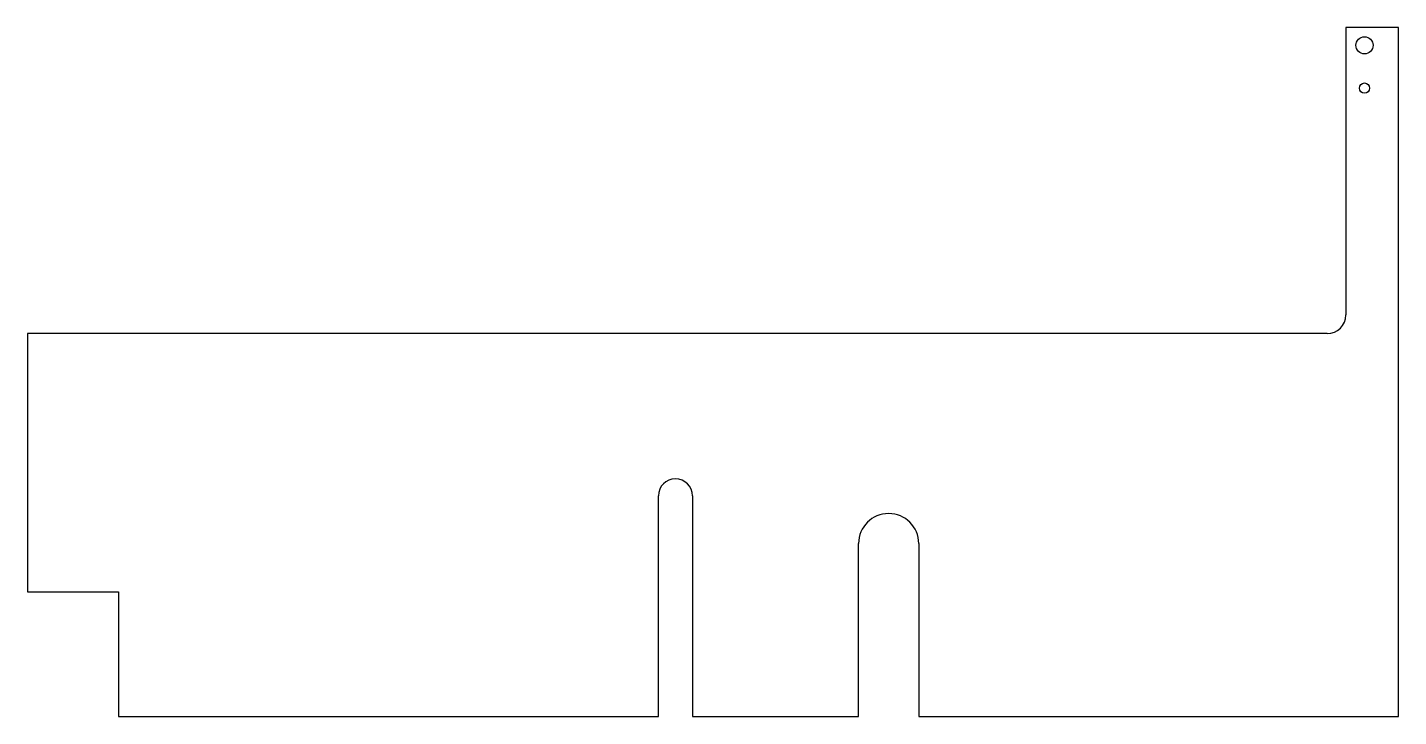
# Model space of a CAD drawing. Header units: millimetres. Extents: x 0 to 734, y 0 to 369.
import ezdxf

# ---------------------------------------------------------------- set-up
doc = ezdxf.new("R2010")
doc.units = ezdxf.units.MM

msp = doc.modelspace()

# ---------------------------------------------------------------- linework, layer by layer
at = {"color": 7, "linetype": 'Continuous'}
for p, q in [((734.3, 369.21), (706.06, 369.21)), ((706.06, 369.21), (706.06, 215.15)), ((734.3, 0), (734.3, 369.21)), ((696.06, 205.15), (0, 205.15)), ((0, 205.15), (0, 66.82)), ((337.91, 0), (337.91, 118.26)), ((356.14, 118.26), (356.14, 0)), ((445.14, 0), (445.14, 92.69)), ((477.31, 92.69), (477.31, 0)), ((0, 66.82), (48.74, 66.82)), ((48.74, 66.82), (48.74, 0)), ((48.74, 0), (337.91, 0)), ((356.14, 0), (445.14, 0)), ((477.31, 0), (734.3, 0))]:
    msp.add_line(p, q, dxfattribs=at)
for centre, radius in [((716.06, 359.61), 4.58), ((716.06, 336.71), 2.74)]:
    msp.add_circle(centre, radius, dxfattribs=at)
for centre, radius, start, end in [((696.06, 215.15), 10, 270, 0), ((347.02, 118.26), 9.11, 0, 180), ((461.22, 92.69), 16.09, 0, 180)]:
    msp.add_arc(centre, radius, start, end, dxfattribs=at)

doc.saveas('drawing.dxf')
